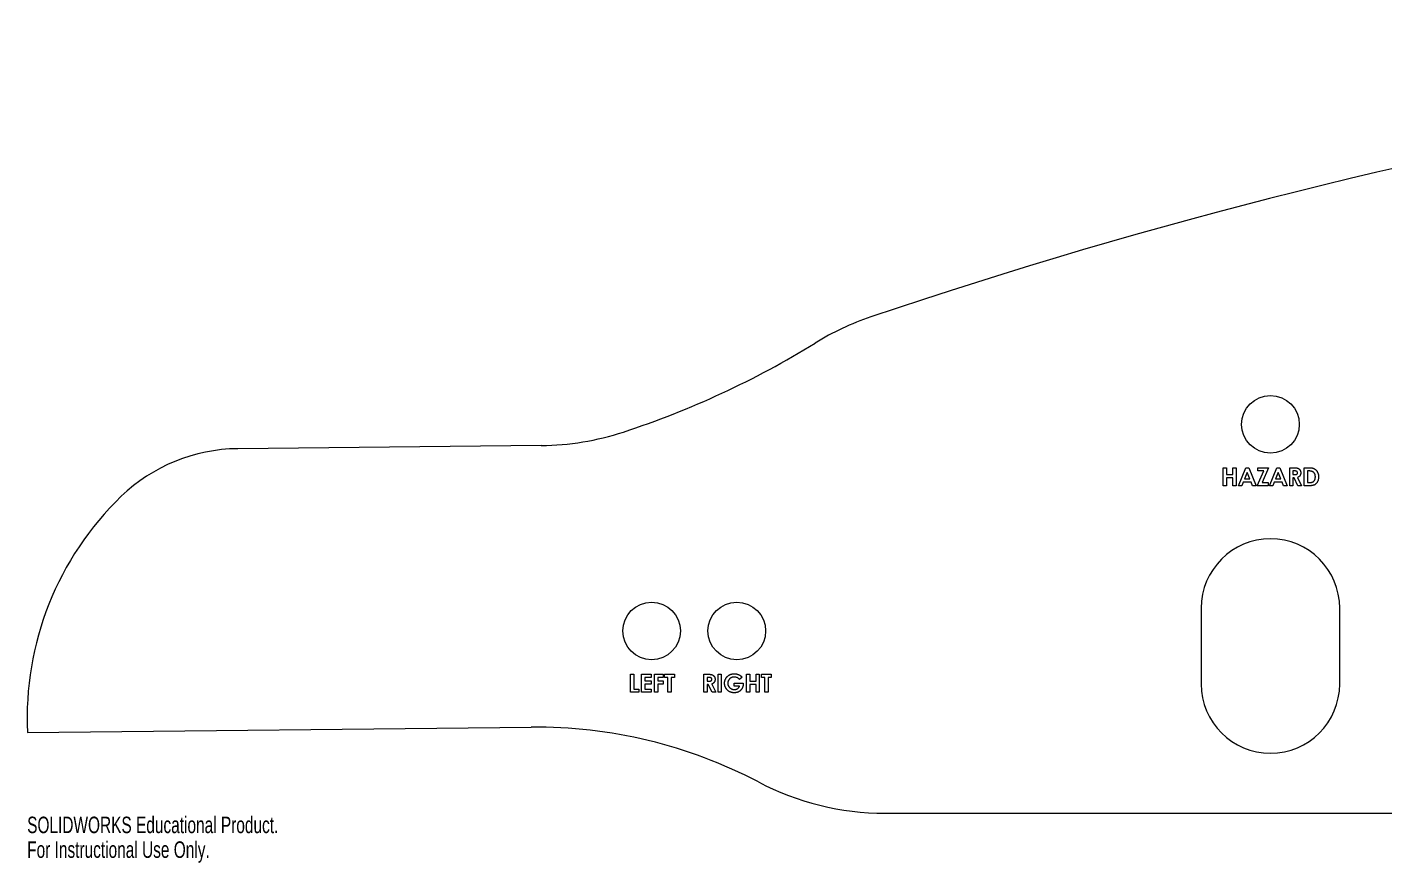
# Model space of a CAD drawing. Header units: millimetres. Extents: x 55 to 1590, y -38 to 207.
# Drawn here: x 55.3 to 453.6, y -37.7 to 207.3 of the extents above; entities that cross this region are included whole.
import ezdxf

# ---------------------------------------------------------------- set-up
doc = ezdxf.new("R2010")
doc.units = ezdxf.units.MM
doc.styles.add('SLDTEXTSTYLE0', font='TXT', dxfattribs={"width": 0.7})

msp = doc.modelspace()

# ---------------------------------------------------------------- linework, layer by layer
at = {"color": 7, "linetype": 'Continuous', "lineweight": 15}
for p, q in [((206.12, 84.65), (117.06, 83.75)), ((406.2, 72.88), (406.2, 78.17)), ((406.2, 78.17), (407.14, 78.17)), ((407.14, 78.17), (407.14, 76.14)), ((407.14, 76.14), (408.98, 76.14)), ((408.98, 76.14), (408.98, 78.17)), ((408.98, 78.17), (409.93, 78.17)), ((409.93, 78.17), (409.93, 72.88)), ((410.64, 72.88), (412.78, 78.17)), ((413.22, 76.75), (412.42, 74.92)), ((412.78, 78.17), (413.66, 78.17)), ((414.01, 74.92), (413.22, 76.75)), ((413.66, 78.17), (415.79, 72.88)), ((416.17, 72.88), (418.06, 77.22)), ((416.3, 77.22), (416.3, 78.17)), ((416.3, 78.17), (419.49, 78.17)), ((418.06, 77.22), (416.3, 77.22)), ((419.49, 78.17), (417.6, 73.83)), ((419.73, 72.88), (421.87, 78.17)), ((422.31, 76.75), (421.51, 74.92)), ((421.87, 78.17), (422.75, 78.17)), ((423.1, 74.92), (422.31, 76.75)), ((422.75, 78.17), (424.89, 72.88)), ((425.67, 72.88), (425.67, 78.17)), ((425.67, 78.17), (426.77, 78.17)), ((426.62, 77.22), (426.62, 76.14)), ((426.94, 77.22), (426.62, 77.22)), ((426.62, 76.14), (426.99, 76.14)), ((429.94, 72.88), (429.94, 78.17)), ((429.94, 78.17), (431.14, 78.17)), ((431.25, 77.22), (430.89, 77.22)), ((430.89, 77.22), (430.89, 73.83)), ((407.14, 72.88), (406.2, 72.88)), ((408.98, 75.19), (407.14, 75.19)), ((407.14, 75.19), (407.14, 72.88)), ((408.98, 72.88), (408.98, 75.19)), ((409.93, 72.88), (408.98, 72.88)), ((411.65, 72.88), (410.64, 72.88)), ((412.06, 73.97), (411.65, 72.88)), ((414.37, 73.97), (412.06, 73.97)), ((412.42, 74.92), (414.01, 74.92)), ((414.78, 72.88), (414.37, 73.97)), ((415.79, 72.88), (414.78, 72.88)), ((419.36, 72.88), (416.17, 72.88)), ((417.6, 73.83), (419.36, 73.83)), ((419.36, 73.83), (419.36, 72.88)), ((420.74, 72.88), (419.73, 72.88)), ((421.15, 73.97), (420.74, 72.88)), ((423.46, 73.97), (421.15, 73.97)), ((421.51, 74.92), (423.1, 74.92)), ((423.87, 72.88), (423.46, 73.97)), ((424.89, 72.88), (423.87, 72.88)), ((426.62, 72.88), (425.67, 72.88)), ((426.94, 75.19), (426.62, 75.19)), ((426.62, 75.19), (426.62, 72.88)), ((428.1, 72.88), (426.94, 75.19)), ((427.94, 75.3), (429.16, 72.88)), ((429.16, 72.88), (428.1, 72.88)), ((431.15, 72.88), (429.94, 72.88)), ((430.89, 73.83), (431.39, 73.83)), ((399.71, 37), (399.71, 14.77)), ((440.35, 14.77), (440.35, 37)), ((232.28, 12.32), (232.28, 17.61)), ((232.28, 17.61), (233.23, 17.61)), ((233.23, 17.61), (233.23, 13.27)), ((235.53, 12.32), (235.53, 17.61)), ((235.53, 17.61), (238.38, 17.61)), ((238.38, 16.66), (236.48, 16.66)), ((236.48, 16.66), (236.48, 15.64)), ((238.38, 17.61), (238.38, 16.66)), ((239.33, 12.32), (239.33, 17.61)), ((239.33, 17.61), (241.91, 17.61)), ((241.91, 16.66), (240.28, 16.66)), ((240.28, 16.66), (240.28, 15.64)), ((241.91, 17.61), (241.91, 16.66)), ((242.32, 16.66), (242.32, 17.61)), ((242.32, 17.61), (245.17, 17.61)), ((243.27, 16.66), (242.32, 16.66)), ((243.27, 12.32), (243.27, 16.66)), ((245.17, 16.66), (244.22, 16.66)), ((244.22, 16.66), (244.22, 12.32)), ((245.17, 17.61), (245.17, 16.66)), ((253.85, 12.32), (253.85, 17.61)), ((253.85, 17.61), (254.96, 17.61)), ((254.8, 16.66), (254.8, 15.58)), ((255.12, 16.66), (254.8, 16.66)), ((257.99, 12.32), (257.99, 17.61)), ((257.99, 17.61), (258.94, 17.61)), ((258.94, 17.61), (258.94, 12.32)), ((265.01, 16.77), (264.29, 16.08)), ((266.33, 12.32), (266.33, 17.61)), ((266.33, 17.61), (267.28, 17.61)), ((267.28, 17.61), (267.28, 15.58)), ((269.12, 15.58), (269.12, 17.61)), ((269.12, 17.61), (270.07, 17.61)), ((270.07, 17.61), (270.07, 12.32)), ((270.74, 16.66), (270.74, 17.61)), ((270.74, 17.61), (273.59, 17.61)), ((271.69, 16.66), (270.74, 16.66)), ((271.69, 12.32), (271.69, 16.66)), ((273.59, 16.66), (272.64, 16.66)), ((272.64, 16.66), (272.64, 12.32)), ((273.59, 17.61), (273.59, 16.66)), ((234.72, 12.32), (232.28, 12.32)), ((233.23, 13.27), (234.72, 13.27)), ((234.72, 13.27), (234.72, 12.32)), ((238.38, 12.32), (235.53, 12.32)), ((236.48, 15.64), (238.38, 15.64)), ((238.38, 14.69), (236.48, 14.69)), ((236.48, 14.69), (236.48, 13.27)), ((236.48, 13.27), (238.38, 13.27)), ((238.38, 15.64), (238.38, 14.69)), ((238.38, 13.27), (238.38, 12.32)), ((240.28, 12.32), (239.33, 12.32)), ((240.28, 15.64), (241.91, 15.64)), ((241.91, 14.69), (240.28, 14.69)), ((240.28, 14.69), (240.28, 12.32)), ((241.91, 15.64), (241.91, 14.69)), ((244.22, 12.32), (243.27, 12.32)), ((254.8, 12.32), (253.85, 12.32)), ((254.8, 15.58), (255.17, 15.58)), ((255.12, 14.63), (254.8, 14.63)), ((254.8, 14.63), (254.8, 12.32)), ((256.29, 12.32), (255.12, 14.63)), ((256.12, 14.73), (257.35, 12.32)), ((257.35, 12.32), (256.29, 12.32)), ((258.94, 12.32), (257.99, 12.32)), ((262.74, 14.08), (262.74, 15.03)), ((262.74, 15.03), (265.38, 15.03)), ((264.26, 14.08), (262.74, 14.08)), ((265.38, 15.03), (265.38, 14.81)), ((267.28, 12.32), (266.33, 12.32)), ((267.28, 15.58), (269.12, 15.58)), ((269.12, 14.63), (267.28, 14.63)), ((267.28, 14.63), (267.28, 12.32)), ((269.12, 12.32), (269.12, 14.63)), ((270.07, 12.32), (269.12, 12.32)), ((272.64, 12.32), (271.69, 12.32)), ((55.41, 0.56), (203.2, 2.07)), ((306.95, -23.12), (1336.57, -23.12))]:
    msp.add_line(p, q, dxfattribs=at)
for centre in [(420.03, 90.88), (238.48, 30.32), (263.48, 30.32)]:
    msp.add_circle(centre, 8.45, dxfattribs=at)
for centre, radius, start, end in [((818.98, -1403.1), 1610.44, 71.85822, 108.69462), ((328.43, 46.6), 80, 108.6946, 121.6079), ((147.79, 340.13), 264.67, 288.1455, 301.6079), ((205.3, 164.65), 80, 270.5837, 288.1455), ((117.57, 33.75), 50, 90.5837, 133.8904), ((145.31, 4.92), 90, 133.8904, 182.7756), ((420.03, 37), 20.32, 0, 180), ((420.03, 14.77), 20.32, 180, 0), ((204.63, -138.27), 140.35, 62.332, 90.5837), ((306.95, 56.88), 80, 242.332, 270)]:
    msp.add_arc(centre, radius, start, end, dxfattribs=at)
for points, knots in [([(426.77, 78.17), (426.85, 78.17), (426.99, 78.17), (427.19, 78.17), (427.38, 78.15), (427.55, 78.14), (427.7, 78.12), (427.84, 78.09), (427.96, 78.06), (428.07, 78.02), (428.16, 77.98), (428.25, 77.93), (428.34, 77.88), (428.42, 77.82), (428.49, 77.75), (428.56, 77.68), (428.63, 77.6), (428.69, 77.51), (428.74, 77.42), (428.79, 77.33), (428.83, 77.23), (428.87, 77.12), (428.89, 77.02), (428.91, 76.9), (428.92, 76.79), (428.92, 76.71), (428.92, 76.67)], [0, 0, 0, 0, 0.072889, 0.1401861, 0.2022774, 0.2588951, 0.3104829, 0.3570952, 0.3985136, 0.4350375, 0.4692515, 0.502805, 0.5362104, 0.5693794, 0.6028015, 0.6366658, 0.6709287, 0.705803, 0.7411891, 0.7763043, 0.8120043, 0.847969, 0.8845218, 0.9219742, 0.9601982, 1, 1, 1, 1]), ([(427.97, 76.68), (427.97, 76.71), (427.97, 76.77), (427.95, 76.85), (427.91, 76.92), (427.87, 76.99), (427.81, 77.05), (427.75, 77.1), (427.67, 77.14), (427.6, 77.17), (427.53, 77.18), (427.48, 77.19), (427.41, 77.2), (427.33, 77.21), (427.25, 77.22), (427.15, 77.22), (427.05, 77.22), (426.98, 77.22), (426.94, 77.22)], [0, 0, 0, 0, 0.063769, 0.1252623, 0.1854136, 0.2468068, 0.3094224, 0.3725327, 0.4377333, 0.5057495, 0.5440133, 0.5883696, 0.640389, 0.6978974, 0.7632716, 0.8349786, 0.9138737, 1, 1, 1, 1]), ([(426.99, 76.14), (427.03, 76.14), (427.12, 76.14), (427.24, 76.14), (427.36, 76.16), (427.46, 76.17), (427.55, 76.19), (427.63, 76.21), (427.7, 76.23), (427.76, 76.26), (427.81, 76.3), (427.85, 76.34), (427.89, 76.38), (427.92, 76.43), (427.94, 76.49), (427.96, 76.55), (427.97, 76.61), (427.97, 76.66), (427.97, 76.68)], [0, 0, 0, 0, 0.10554, 0.202086, 0.290685, 0.370553, 0.44267, 0.507675, 0.565573, 0.616455, 0.663331, 0.708862, 0.753412, 0.798515, 0.845064, 0.893873, 0.944708, 1, 1, 1, 1]), ([(428.92, 76.67), (428.92, 76.63), (428.92, 76.55), (428.91, 76.43), (428.89, 76.31), (428.86, 76.2), (428.83, 76.1), (428.79, 76), (428.74, 75.9), (428.68, 75.82), (428.61, 75.73), (428.54, 75.65), (428.46, 75.58), (428.37, 75.51), (428.27, 75.45), (428.17, 75.39), (428.06, 75.34), (427.98, 75.31), (427.94, 75.3)], [0, 0, 0, 0, 0.068741, 0.134789, 0.198536, 0.260386, 0.320962, 0.379904, 0.438503, 0.496154, 0.554265, 0.612749, 0.672513, 0.733646, 0.79679, 0.861936, 0.929398, 1, 1, 1, 1]), ([(431.14, 78.17), (431.23, 78.17), (431.41, 78.17), (431.67, 78.16), (431.91, 78.14), (432.14, 78.11), (432.35, 78.07), (432.53, 78.02), (432.7, 77.96), (432.85, 77.89), (432.99, 77.81), (433.13, 77.72), (433.25, 77.62), (433.37, 77.51), (433.48, 77.39), (433.59, 77.26), (433.69, 77.11), (433.78, 76.96), (433.87, 76.79), (433.94, 76.62), (434.01, 76.45), (434.06, 76.26), (434.1, 76.07), (434.13, 75.87), (434.14, 75.66), (434.15, 75.52), (434.15, 75.45)], [0, 0, 0, 0, 0.060148, 0.116267, 0.168654, 0.217399, 0.262434, 0.303933, 0.34226, 0.377441, 0.411406, 0.445398, 0.479766, 0.514584, 0.550214, 0.587001, 0.624663, 0.663615, 0.703456, 0.74345, 0.784013, 0.825133, 0.867265, 0.910306, 0.954424, 1, 1, 1, 1]), ([(432.7, 76.8), (432.66, 76.83), (432.58, 76.91), (432.44, 76.99), (432.28, 77.06), (432.11, 77.12), (431.92, 77.17), (431.71, 77.2), (431.49, 77.22), (431.33, 77.22), (431.25, 77.22)], [0, 0, 0, 0, 0.101663, 0.207636, 0.318745, 0.43668, 0.563507, 0.698681, 0.844447, 1, 1, 1, 1]), ([(433.2, 75.47), (433.2, 75.54), (433.19, 75.68), (433.17, 75.87), (433.13, 76.06), (433.07, 76.23), (433.01, 76.39), (432.92, 76.54), (432.82, 76.68), (432.74, 76.76), (432.7, 76.8)], [0, 0, 0, 0, 0.142277, 0.277429, 0.406477, 0.530595, 0.650143, 0.766851, 0.883502, 1, 1, 1, 1]), ([(434.15, 75.45), (434.14, 75.35), (434.14, 75.16), (434.1, 74.87), (434.04, 74.59), (433.95, 74.33), (433.84, 74.09), (433.71, 73.86), (433.55, 73.66), (433.38, 73.48), (433.2, 73.32), (433.01, 73.19), (432.81, 73.09), (432.64, 73.02), (432.48, 72.98), (432.35, 72.95), (432.2, 72.93), (432.03, 72.91), (431.84, 72.9), (431.63, 72.89), (431.4, 72.88), (431.24, 72.88), (431.15, 72.88)], [0, 0, 0, 0, 0.065773, 0.129478, 0.19143, 0.252446, 0.311787, 0.368818, 0.424092, 0.478492, 0.531394, 0.582004, 0.631201, 0.679503, 0.705561, 0.735222, 0.769132, 0.806858, 0.84893, 0.895117, 0.94547, 1, 1, 1, 1]), ([(431.39, 73.83), (431.44, 73.83), (431.56, 73.83), (431.72, 73.84), (431.87, 73.85), (432.01, 73.87), (432.14, 73.89), (432.25, 73.92), (432.36, 73.95), (432.45, 73.99), (432.53, 74.04), (432.6, 74.09), (432.68, 74.14), (432.75, 74.21), (432.81, 74.28), (432.88, 74.36), (432.93, 74.44), (432.99, 74.54), (433.04, 74.63), (433.08, 74.74), (433.12, 74.85), (433.15, 74.96), (433.17, 75.08), (433.19, 75.21), (433.19, 75.34), (433.2, 75.43), (433.2, 75.47)], [0, 0, 0, 0, 0.062615, 0.120429, 0.174199, 0.223725, 0.269028, 0.310765, 0.348115, 0.382378, 0.414753, 0.447195, 0.480045, 0.513739, 0.547963, 0.582918, 0.619315, 0.657124, 0.695687, 0.735514, 0.775823, 0.817652, 0.860743, 0.905387, 0.951998, 1, 1, 1, 1]), ([(254.96, 17.61), (255.03, 17.61), (255.17, 17.61), (255.37, 17.6), (255.56, 17.59), (255.73, 17.58), (255.89, 17.55), (256.02, 17.53), (256.14, 17.5), (256.25, 17.46), (256.35, 17.42), (256.44, 17.37), (256.52, 17.32), (256.6, 17.26), (256.68, 17.19), (256.75, 17.12), (256.81, 17.04), (256.87, 16.95), (256.93, 16.86), (256.98, 16.76), (257.02, 16.66), (257.05, 16.56), (257.08, 16.45), (257.09, 16.34), (257.11, 16.23), (257.11, 16.15), (257.11, 16.11)], [0, 0, 0, 0, 0.072889, 0.1401861, 0.2022774, 0.2588951, 0.3104829, 0.3570952, 0.3985136, 0.4350375, 0.4692515, 0.502805, 0.5362104, 0.5693794, 0.6028015, 0.6366658, 0.6709287, 0.705803, 0.7411891, 0.7763043, 0.8120043, 0.847969, 0.8845218, 0.9219742, 0.9601982, 1, 1, 1, 1]), ([(256.16, 16.12), (256.16, 16.15), (256.15, 16.2), (256.13, 16.28), (256.1, 16.36), (256.05, 16.42), (256, 16.48), (255.93, 16.54), (255.85, 16.58), (255.78, 16.6), (255.72, 16.62), (255.66, 16.63), (255.59, 16.64), (255.52, 16.65), (255.43, 16.65), (255.34, 16.66), (255.23, 16.66), (255.16, 16.66), (255.12, 16.66)], [0, 0, 0, 0, 0.063769, 0.125262, 0.185414, 0.246807, 0.309422, 0.372533, 0.437733, 0.50575, 0.544013, 0.58837, 0.640389, 0.697897, 0.763272, 0.834979, 0.913874, 1, 1, 1, 1]), ([(255.17, 15.58), (255.22, 15.58), (255.3, 15.58), (255.43, 15.58), (255.54, 15.59), (255.64, 15.61), (255.73, 15.62), (255.82, 15.65), (255.89, 15.67), (255.95, 15.7), (256, 15.74), (256.04, 15.77), (256.08, 15.82), (256.11, 15.87), (256.13, 15.93), (256.15, 15.99), (256.16, 16.05), (256.16, 16.1), (256.16, 16.12)], [0, 0, 0, 0, 0.10554, 0.202086, 0.290685, 0.370553, 0.44267, 0.507675, 0.565573, 0.616455, 0.663331, 0.708862, 0.753412, 0.798515, 0.845064, 0.893873, 0.944708, 1, 1, 1, 1]), ([(257.11, 16.11), (257.11, 16.07), (257.1, 15.99), (257.09, 15.86), (257.08, 15.75), (257.05, 15.64), (257.01, 15.54), (256.97, 15.44), (256.92, 15.34), (256.86, 15.25), (256.8, 15.17), (256.73, 15.09), (256.65, 15.02), (256.56, 14.95), (256.46, 14.89), (256.35, 14.83), (256.24, 14.78), (256.16, 14.75), (256.12, 14.73)], [0, 0, 0, 0, 0.068741, 0.134789, 0.198536, 0.260386, 0.320962, 0.379904, 0.438503, 0.496154, 0.554265, 0.612749, 0.672513, 0.733646, 0.79679, 0.861936, 0.929398, 1, 1, 1, 1]), ([(259.89, 14.99), (259.89, 15.08), (259.89, 15.25), (259.93, 15.5), (259.98, 15.74), (260.06, 15.98), (260.16, 16.2), (260.28, 16.42), (260.42, 16.63), (260.53, 16.76), (260.58, 16.82)], [0, 0, 0, 0, 0.129256, 0.255242, 0.378902, 0.501424, 0.623259, 0.746437, 0.87137, 1, 1, 1, 1]), ([(260.58, 16.82), (260.62, 16.86), (260.69, 16.94), (260.8, 17.04), (260.91, 17.14), (261.03, 17.23), (261.15, 17.31), (261.27, 17.39), (261.4, 17.46), (261.53, 17.52), (261.67, 17.57), (261.81, 17.62), (261.95, 17.66), (262.1, 17.69), (262.25, 17.72), (262.41, 17.73), (262.56, 17.75), (262.67, 17.75), (262.73, 17.75)], [0, 0, 0, 0, 0.063787, 0.126616, 0.188343, 0.249479, 0.309864, 0.370656, 0.430675, 0.491278, 0.551874, 0.613065, 0.675167, 0.737705, 0.801473, 0.866116, 0.93226, 1, 1, 1, 1]), ([(262.7, 16.8), (262.64, 16.8), (262.51, 16.79), (262.32, 16.77), (262.14, 16.73), (261.97, 16.67), (261.81, 16.59), (261.65, 16.5), (261.51, 16.4), (261.37, 16.27), (261.25, 16.14), (261.14, 16), (261.05, 15.85), (260.97, 15.69), (260.91, 15.53), (260.87, 15.35), (260.84, 15.18), (260.84, 15.05), (260.84, 14.99)], [0, 0, 0, 0, 0.067188, 0.131929, 0.195189, 0.257128, 0.318843, 0.380493, 0.443219, 0.507125, 0.570712, 0.632482, 0.693253, 0.753131, 0.813458, 0.873863, 0.93611, 1, 1, 1, 1]), ([(264.29, 16.08), (264.23, 16.14), (264.12, 16.25), (263.94, 16.4), (263.75, 16.52), (263.56, 16.62), (263.35, 16.7), (263.14, 16.76), (262.92, 16.79), (262.78, 16.8), (262.7, 16.8)], [0, 0, 0, 0, 0.134447, 0.263807, 0.389241, 0.511496, 0.632427, 0.753439, 0.87526, 1, 1, 1, 1]), ([(262.73, 17.75), (262.78, 17.75), (262.9, 17.74), (263.07, 17.73), (263.23, 17.71), (263.39, 17.69), (263.55, 17.65), (263.71, 17.61), (263.87, 17.56), (263.97, 17.52), (264.02, 17.5)], [0, 0, 0, 0, 0.128976, 0.256614, 0.382375, 0.50745, 0.631232, 0.754221, 0.877301, 1, 1, 1, 1]), ([(264.02, 17.5), (264.06, 17.48), (264.15, 17.44), (264.27, 17.37), (264.4, 17.3), (264.52, 17.21), (264.65, 17.11), (264.77, 17.01), (264.89, 16.89), (264.97, 16.81), (265.01, 16.77)], [0, 0, 0, 0, 0.111799, 0.227396, 0.345657, 0.4674, 0.594208, 0.724678, 0.859647, 1, 1, 1, 1]), ([(262.75, 12.18), (262.69, 12.19), (262.55, 12.19), (262.35, 12.2), (262.16, 12.23), (261.98, 12.27), (261.79, 12.32), (261.62, 12.38), (261.45, 12.46), (261.28, 12.54), (261.13, 12.63), (260.98, 12.74), (260.84, 12.85), (260.71, 12.98), (260.58, 13.11), (260.47, 13.25), (260.36, 13.4), (260.26, 13.56), (260.18, 13.73), (260.1, 13.9), (260.03, 14.07), (259.98, 14.25), (259.94, 14.43), (259.91, 14.62), (259.89, 14.8), (259.89, 14.93), (259.89, 14.99)], [0, 0, 0, 0, 0.045173, 0.089546, 0.132813, 0.175102, 0.21703, 0.25838, 0.299576, 0.340708, 0.381538, 0.421942, 0.462115, 0.502433, 0.542752, 0.583407, 0.624663, 0.666792, 0.708988, 0.750686, 0.792055, 0.833203, 0.874439, 0.915873, 0.957656, 1, 1, 1, 1]), ([(260.84, 14.99), (260.84, 14.93), (260.84, 14.8), (260.87, 14.62), (260.91, 14.44), (260.98, 14.27), (261.05, 14.11), (261.15, 13.96), (261.27, 13.81), (261.4, 13.67), (261.54, 13.55), (261.69, 13.44), (261.85, 13.34), (262.02, 13.27), (262.2, 13.21), (262.38, 13.16), (262.57, 13.14), (262.71, 13.14), (262.77, 13.13)], [0, 0, 0, 0, 0.063879, 0.125851, 0.186472, 0.246476, 0.306258, 0.366951, 0.428861, 0.492569, 0.556606, 0.619087, 0.681049, 0.742785, 0.804896, 0.867849, 0.932933, 1, 1, 1, 1]), ([(265.38, 14.81), (265.38, 14.75), (265.38, 14.63), (265.36, 14.46), (265.34, 14.29), (265.3, 14.12), (265.25, 13.96), (265.18, 13.79), (265.11, 13.63), (265.03, 13.48), (264.93, 13.32), (264.83, 13.18), (264.73, 13.05), (264.61, 12.92), (264.49, 12.8), (264.37, 12.7), (264.24, 12.6), (264.1, 12.51), (263.95, 12.44), (263.8, 12.37), (263.64, 12.31), (263.47, 12.26), (263.3, 12.23), (263.12, 12.2), (262.94, 12.19), (262.82, 12.19), (262.75, 12.18)], [0, 0, 0, 0, 0.041954, 0.083833, 0.125322, 0.166815, 0.208475, 0.250643, 0.293094, 0.336442, 0.379594, 0.421656, 0.462988, 0.503718, 0.543863, 0.583608, 0.623143, 0.663013, 0.702932, 0.742888, 0.783652, 0.824851, 0.866926, 0.910066, 0.954212, 1, 1, 1, 1]), ([(262.77, 13.13), (262.82, 13.13), (262.9, 13.14), (263.03, 13.15), (263.15, 13.17), (263.26, 13.19), (263.37, 13.22), (263.48, 13.26), (263.58, 13.31), (263.67, 13.36), (263.76, 13.42), (263.84, 13.5), (263.92, 13.57), (264, 13.66), (264.07, 13.75), (264.14, 13.86), (264.2, 13.97), (264.24, 14.04), (264.26, 14.08)], [0, 0, 0, 0, 0.069349, 0.136147, 0.200555, 0.262794, 0.323422, 0.382464, 0.440964, 0.498292, 0.555828, 0.614284, 0.673681, 0.734765, 0.797555, 0.862276, 0.929671, 1, 1, 1, 1])]:
    msp.add_open_spline(points, degree=3, knots=knots, dxfattribs=at)

# ---------------------------------------------------------------- texts
at = {"color": 7, "linetype": 'Continuous', "char_height": 4.8336, "attachment_point": 1, "style": 'SLDTEXTSTYLE0'}
for s, insert in [('SOLIDWORKS Educational Product.', (55.31, -24.14)), ('For Instructional Use Only.', (55.31, -31.39))]:
    msp.add_mtext(s, dxfattribs=dict(at, insert=insert))

doc.saveas('drawing.dxf')
